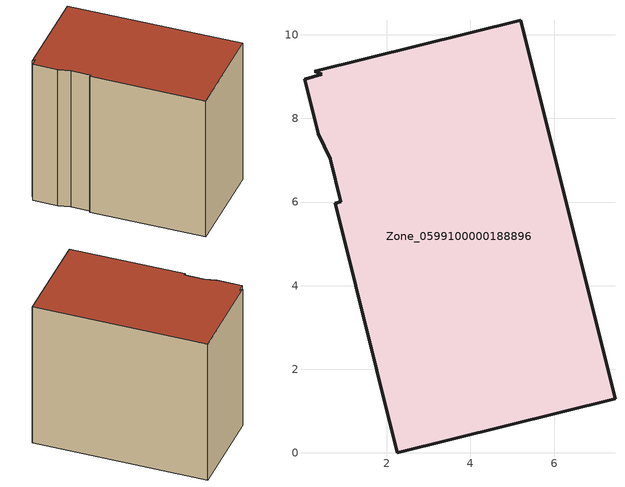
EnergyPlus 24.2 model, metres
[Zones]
Zone_0599100000188896
 floor ground (C_G): 0.64,7.04 0.35,7.63 0.03,8.94 0.45,9.05 0.27,9.13 5.2,10.35 7.46,1.29 2.25,0 0.77,5.97 0.9,6 z0
 wall outside (C_F): 7.46,1.29 5.2,10.35 0.27,9.13 0.45,9.05 0.03,8.94 0.35,7.63 0.64,7.04 0.9,6 0.77,5.97 2.25,0 7.46,1.29 z0:8.29
 roof outside (C_R): 0.27,9.13 0.45,9.05 0.03,8.94 0.35,7.63 0.64,7.04 0.9,6 0.77,5.97 2.25,0 7.46,1.29 5.2,10.35 z8.29
[BUILDING]
Pand.0599100000188896: North Axis=0; Terrain=City; Loads Convergence Tolerance Value=0.04; Temperature Convergence Tolerance Value=0.4; Solar Distribution=FullExterior; Maximum Number of Warmup Days=25; Minimum Number of Warmup Days=1
[Site:Location]
Rotterdam.The.Hague.AP_ZH_NLD Design_Conditions: Latitude=51.96; Longitude=4.45; Time Zone=1; Elevation=-4.5
[SITE:GROUNDTEMPERATURE:BUILDINGSURFACE]
18, 18, 18, 18, 18, 18, 18, 18, 18, 18, 18, 18
[MATERIAL] Thermal Absorptance=0.9; Solar Absorptance=0.7; Visible Absorptance=0.7
Name | Roughness | Thickness | Conductivity | Density | Specific Heat
G.TC.1975-1991 | MediumSmooth | 0.15 | 0.288461 | 540 | 1210
F.TC.1975-1991 | Rough | 0.3 | 0.230769 | 1920 | 840
R.TC.1975-1991 | MediumRough | 0.2 | 0.153846 | 1500 | 1000
[CONSTRUCTION]
C_G: G.TC.1975-1991
C_F: F.TC.1975-1991
C_R: R.TC.1975-1991
[ZONE]
Zone_0599100000188896: Type=1; Multiplier=1; Ceiling Height=Autocalculate; Volume=Autocalculate; Floor Area=autocalculate; Part of Total Floor Area=Yes
[ZONEINFILTRATION:DESIGNFLOWRATE]
Infil_Zone_0599100000188896: Zone or ZoneList or Space or SpaceList=Zone_0599100000188896; Schedule=AlwaysOn; Design Flow Rate Calculation Method=Flow/Area; Flow Rate per Floor Area=0.003; Constant Term Coefficient=1; Temperature Term Coefficient=0; Velocity Term Coefficient=0; Velocity Squared Term Coefficient=0
[HVACTEMPLATE:ZONE:IDEALLOADSAIRSYSTEM]
Zone_0599100000188896: Maximum Heating Supply Air Temperature=50; Minimum Cooling Supply Air Temperature=13; Maximum Heating Supply Air Humidity Ratio=0.0156; Minimum Cooling Supply Air Humidity Ratio=0.0077; Heating Limit=NoLimit; Cooling Limit=NoLimit; Dehumidification Control Type=ConstantSensibleHeatRatio; Cooling Sensible Heat Ratio=0.7; Dehumidification Setpoint=60; Humidification Control Type=None; Humidification Setpoint=30; Outdoor Air Method=None; Outdoor Air Flow Rate per Person=0.00944; Outdoor Air Flow Rate per Zone Floor Area=0; Outdoor Air Flow Rate per Zone=0; Demand Controlled Ventilation Type=None; Outdoor Air Economizer Type=NoEconomizer; Heat Recovery Type=None; Sensible Heat Recovery Effectiveness=0.7; Latent Heat Recovery Effectiveness=0.65
[ZONECONTROL:THERMOSTAT]
ThermostatControl_Zone_0599100000188896: Zone or ZoneList=Zone_0599100000188896; Control Type Schedule=DualSetpointControlType; Control 1=Thermostat_Zone_0599100000188896; Temperature Difference Between Cutout And Setpoint=0
[THERMOSTATSETPOINT:DUALSETPOINT]
Thermostat_Zone_0599100000188896: Heating Setpoint Temperature Schedule=HeatingSetpoint_Zone_0599100000188896; Cooling Setpoint Temperature Schedule=CoolingSetpoint_Zone_0599100000188896
[SCHEDULE:COMPACT]
HeatingSetpoint_Zone_0599100000188896: Through: 12/31, For: AllDays, Until: 24:00, 21
CoolingSetpoint_Zone_0599100000188896: Through: 12/31, For: AllDays, Until: 24:00, 24
DualSetpointControlType: Through: 12/31, For: AllDays, Until: 24:00, 4
AlwaysOn: Through: 12/31, For: AllDays, Until: 24:00, 1
